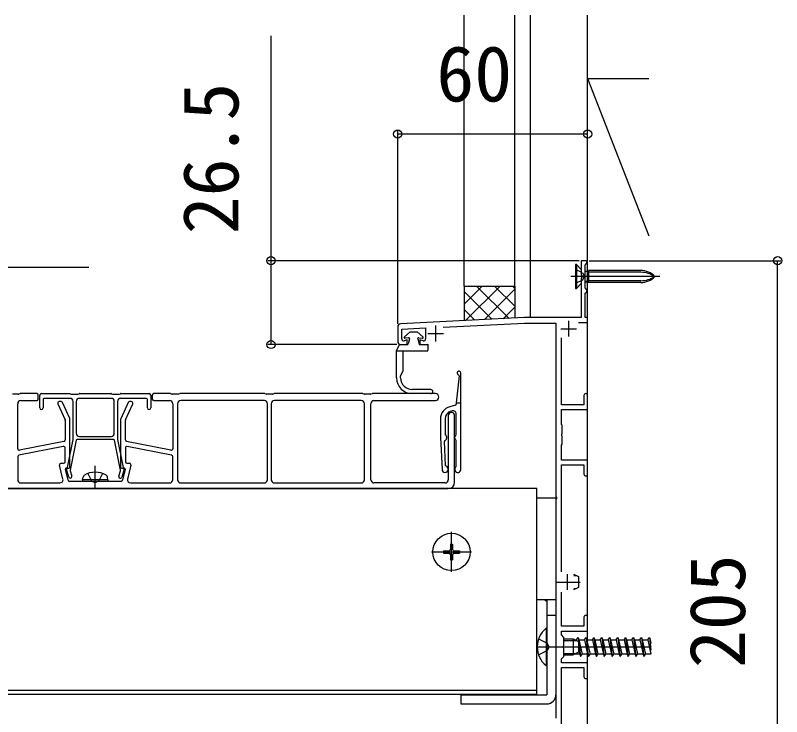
# Model space of a CAD drawing. Units: millimetres, scale not verified. Extents: x -1050 to 1050, y -1570 to 1561.
# Drawn here: x 54.8 to 296.8, y -44.5 to 177 of the extents above; entities that cross this region are included whole.
import ezdxf
from ezdxf.enums import TextEntityAlignment as Align

# ---------------------------------------------------------------- set-up
doc = ezdxf.new("R2010")
doc.units = ezdxf.units.MM
doc.header["$LTSCALE"] = 8
for name, color, linetype in [('0-3_YKK_11', 7, 'Continuous'), ('0-4_YKK_12', 2, 'Continuous'), ('0-5_YKK_13', 4, 'Continuous'), ('0-6_YKK_D', 6, 'Continuous'), ('0-8_YSS_K', 3, 'Continuous')]:
    doc.layers.add(name, color=color, linetype=linetype)
doc.styles.add('ＭＳ ゴシック', font='')
doc.styles.get('ＭＳ ゴシック').set_extended_font_data('MS Gothic')

msp = doc.modelspace()

# ---------------------------------------------------------------- linework, layer by layer
at = {"layer": '0-3_YKK_11'}
for p, q in [((229.503, 80.497), (229.503, 75.497)), ((175.503, 78.546), (175.503, 73.997)), ((187.503, 78.997), (187.503, 73.997)), ((227.003, 77.997), (232.003, 77.997)), ((185.003, 76.497), (190.003, 76.497)), ((229.003, 0.497), (229.003, -4.503)), ((226.503, -2.003), (231.503, -2.003))]:
    msp.add_line(p, q, dxfattribs=at)
for points in [[(232.562, 79.997), (235.503, 79.997), (235.503, 81.497), (234.703, 81.497), (234.703, 89.197), (235.003, 89.497), (235.503, 89.997), (235.003, 90.497), (234.703, 90.797), (234.703, 98.197), (235.003, 98.497), (235.503, 98.997), (235.003, 99.497), (233.503, 99.497), (233.503, 94.955), (233.623, 94.772), (233.623, 94.222), (233.503, 94.039), (233.503, 81.497), (215.503, 81.497), (176.453, 79.544)], [(176.803, 74.797), (176.803, 77.86), (184.303, 78.235), (184.303, 74.797)], [(189.888, 78.514), (215.546, 79.797), (225.503, 79.797), (225.503, 24.955), (225.623, 24.772), (225.623, 24.222), (225.503, 24.039), (225.503, -45.045)], [(234.303, 56.897), (234.303, 53.997), (227.203, 53.997), (227.203, 75.125)], [(176.503, 72.997), (178.503, 72.997), (178.503, 74.5), (177.575, 74.222)], [(183.555, 74.215), (182.503, 74.483), (182.503, 72.997), (185.203, 72.997)], [(235.503, 32.097), (235.503, 36.497), (227.203, 36.497), (227.203, 41.197), (227.503, 41.497), (227.503, 44.039), (227.383, 44.222), (227.383, 44.772), (227.503, 44.955), (227.503, 47.497), (227.203, 47.797), (227.203, 52.497), (235.503, 52.497), (235.503, 56.897)], [(227.203, 1.159), (227.203, 34.997), (234.303, 34.997), (234.303, 32.097)], [(234.303, -13.103), (234.303, -16.003), (227.203, -16.003), (227.203, -5.165)], [(235.503, -31.903), (235.503, -27.503), (227.203, -27.503), (227.203, -26.303), (228.003, -25.503), (228.003, -22.961), (227.883, -22.778), (227.883, -22.228), (228.003, -22.045), (228.003, -19.503), (227.203, -18.703), (227.203, -17.503), (235.503, -17.503), (235.503, -13.103)], [(234.303, -63.103), (234.303, -66.003), (227.203, -66.003), (227.203, -29.003), (234.303, -29.003), (234.303, -31.903)]]:
    msp.add_lwpolyline(points, dxfattribs=at)
for centre, radius, start, end in [((176.503, 78.546), 1, 92.86241, 180), ((176.503, 73.997), 1, 180.00001, 269.99999), ((177.403, 74.797), 0.6, 179.99999, 286.64594), ((183.703, 74.797), 0.6, 255.7557, 359.99999), ((234.903, 56.897), 0.6, 90.00001, 179.99999), ((234.903, 56.897), 0.6, 0.00001, 89.99999), ((234.903, 32.097), 0.6, 180.00001, 269.99999), ((234.903, 32.097), 0.6, 270.00001, 359.99999), ((234.903, -13.103), 0.6, 90.00001, 179.99999), ((234.903, -13.103), 0.6, 0.00001, 89.99999), ((234.903, -31.903), 0.6, 180.00001, 269.99999), ((234.903, -31.903), 0.6, 270.00001, 359.99999)]:
    msp.add_arc(centre, radius, start, end, dxfattribs=at)
at = {"layer": '0-4_YKK_12'}
for p, q in [((219.503, -36.305), (-267.497, -36.305)), ((219.503, -37.505), (-267.497, -37.505))]:
    msp.add_line(p, q, dxfattribs=at)
msp.add_lwpolyline([(219.503, -37.505), (219.503, 27.495), (-267.497, 27.495)], dxfattribs=at)
at = {"layer": '0-5_YKK_13'}
for p, q in [((233.503, 96.747), (231.953, 98.297)), ((231.953, 98.297), (231.953, 90.697)), ((258.302, 94.497), (230.193, 94.497)), ((233.919, 95.642), (231.703, 96.747)), ((233.919, 95.642), (234.528, 94.497)), ((233.919, 93.352), (234.528, 94.497)), ((234.703, 96.21), (235.741, 96.397)), ((235.741, 95.822), (234.703, 96.076)), ((252.322, 96.397), (235.741, 96.397)), ((235.741, 96.397), (235.741, 92.597)), ((252.322, 95.822), (235.741, 95.822)), ((233.919, 93.352), (231.703, 92.247)), ((233.503, 92.247), (231.953, 90.697)), ((235.741, 93.172), (234.703, 92.918)), ((234.703, 92.783), (235.741, 92.597)), ((252.322, 93.172), (235.741, 93.172)), ((252.322, 92.597), (235.741, 92.597)), ((231.703, 90.697), (231.953, 90.697)), ((179.403, 76.997), (177.637, 75.434)), ((179.403, 76.997), (177.637, 75.434)), ((178.958, 75.141), (177.834, 74.999)), ((179.403, 76.997), (181.703, 76.997)), ((181.703, 76.997), (183.469, 75.434)), ((182.148, 75.141), (183.272, 74.999)), ((175.12, 70.997), (175.986, 72.853)), ((176.212, 72.997), (178.612, 72.997)), ((179.285, 74.764), (178.853, 73.181)), ((181.821, 74.764), (182.253, 73.181)), ((182.494, 72.997), (184.803, 72.997)), ((185.053, 72.747), (185.053, 71.247)), ((175.12, 62.497), (175.12, 70.997)), ((177.12, 70.997), (177.12, 64.489)), ((182.293, 70.997), (184.803, 70.997)), ((176.42, 62.497), (176.42, 63.116)), ((176.461, 63.266), (177.08, 64.339)), ((194.876, 63.142), (194.003, 54.611)), ((195.503, 33.611), (195.503, 64.012)), ((185.964, 58.797), (180.12, 58.797)), ((55.68, 57.347), (53.826, 57.347)), ((56.183, 57.476), (55.823, 57.368)), ((61.503, 57.497), (56.326, 57.497)), ((62.003, 55.797), (62.003, 56.997)), ((62.503, 52.997), (62.503, 56.997)), ((63.003, 57.497), (71.93, 57.497)), ((63.503, 55.697), (63.503, 52.997)), ((72.003, 55.997), (63.803, 55.997)), ((72.073, 57.476), (72.433, 57.368)), ((72.576, 57.347), (74.43, 57.347)), ((74.573, 57.368), (74.933, 57.476)), ((75.076, 57.497), (84.93, 57.497)), ((85.073, 57.476), (85.433, 57.368)), ((85.576, 57.347), (87.43, 57.347)), ((87.573, 57.368), (87.933, 57.476)), ((96.203, 55.997), (88.003, 55.997)), ((88.076, 57.497), (97.003, 57.497)), ((96.503, 52.997), (96.503, 55.697)), ((97.503, 56.997), (97.503, 52.997)), ((98.003, 56.997), (98.003, 55.797)), ((103.68, 57.497), (98.503, 57.497)), ((104.183, 57.368), (103.823, 57.476)), ((106.18, 57.347), (104.326, 57.347)), ((106.683, 57.476), (106.323, 57.368)), ((133.43, 57.497), (106.826, 57.497)), ((133.933, 57.368), (133.573, 57.476)), ((135.93, 57.347), (134.076, 57.347)), ((136.433, 57.476), (136.073, 57.368)), ((164.43, 57.497), (136.576, 57.497)), ((164.933, 57.368), (164.573, 57.476)), ((166.93, 57.347), (165.076, 57.347)), ((167.433, 57.476), (167.073, 57.368)), ((187.403, 57.497), (167.576, 57.497)), ((185.964, 57.497), (180.12, 57.497)), ((55.503, 40.107), (55.503, 54.297)), ((56.503, 55.297), (61.503, 55.297)), ((68.177, 54.29), (70.458, 49.271)), ((69.181, 54.997), (68.632, 54.997)), ((71.958, 49.595), (69.636, 54.704)), ((73.003, 43.027), (73.003, 54.997)), ((74.003, 54.997), (74.003, 44.997)), ((86.003, 44.997), (86.003, 54.997)), ((87.003, 54.997), (87.003, 43.027)), ((90.37, 54.703), (88.048, 49.585)), ((89.548, 49.26), (91.83, 54.29)), ((91.374, 54.997), (90.825, 54.997)), ((98.503, 55.297), (103.503, 55.297)), ((104.503, 54.297), (104.503, 40.107)), ((106.003, 54.297), (106.003, 30.297)), ((133.403, 55.297), (107.003, 55.297)), ((134.403, 30.297), (134.403, 54.297)), ((135.603, 54.297), (135.603, 30.297)), ((164.003, 55.297), (136.603, 55.297)), ((165.003, 30.297), (165.003, 54.297)), ((167.003, 30.297), (167.003, 54.297)), ((168.003, 55.297), (187.403, 55.297)), ((193.781, 53.851), (191.968, 53.366)), ((194.003, 54.611), (195.503, 54.611)), ((194.003, 54.611), (194.003, 54.141)), ((192.356, 51.957), (192.744, 52.061)), ((194.003, 44.586), (194.003, 51.095)), ((70.503, 49.064), (70.503, 42.907)), ((72.003, 34.297), (72.003, 49.389)), ((88.003, 49.378), (88.003, 34.297)), ((89.503, 42.907), (89.503, 49.054)), ((189.003, 49.502), (189.003, 43.611)), ((190.503, 49.542), (190.503, 44.586)), ((191.503, 50.497), (191.503, 30.297)), ((193.503, 29.497), (193.503, 50.497)), ((75.003, 43.997), (85.003, 43.997)), ((189.003, 43.611), (189.504, 33.561)), ((70.101, 42.417), (56.101, 39.617)), ((71.24, 34.18), (72.997, 42.968)), ((73.975, 42.756), (72.083, 33.295)), ((85.737, 42.997), (74.269, 42.997)), ((87.924, 33.295), (86.032, 42.756)), ((87.009, 42.968), (88.766, 34.18)), ((103.905, 39.617), (89.905, 42.417)), ((190.643, 34.82), (190.264, 42.423)), ((194.003, 34.586), (194.003, 42.636)), ((69.905, 40.848), (55.905, 38.048)), ((70.503, 35.997), (70.503, 40.357)), ((89.503, 40.357), (89.503, 35.997)), ((104.101, 38.048), (90.101, 40.848)), ((55.503, 37.557), (55.503, 30.297)), ((104.503, 30.297), (104.503, 37.557)), ((69.787, 30.529), (68.751, 34.881)), ((69.237, 35.497), (70.003, 35.497)), ((70.883, 33.997), (71.703, 33.997)), ((80.003, 27.351), (80.003, 34.697)), ((88.303, 33.997), (89.123, 33.997)), ((90.003, 35.497), (90.769, 35.497)), ((91.256, 34.881), (90.219, 30.529)), ((71.412, 30.181), (70.591, 33.627)), ((71.623, 31.158), (70.917, 33.608)), ((72.088, 33.153), (72.584, 31.435)), ((87.423, 31.435), (87.918, 33.153)), ((89.089, 33.608), (88.384, 31.158)), ((89.415, 33.627), (88.595, 30.181)), ((56.503, 29.297), (68.814, 29.297)), ((79.483, 29.797), (71.898, 29.797)), ((76.003, 30.297), (76.145, 31.099)), ((84.003, 30.297), (76.003, 30.297)), ((76.003, 30.297), (76.091, 29.797)), ((83.915, 29.797), (76.091, 29.797)), ((88.108, 29.797), (80.523, 29.797)), ((84.003, 30.297), (83.862, 31.099)), ((84.003, 30.297), (83.915, 29.797)), ((91.192, 29.297), (103.503, 29.297)), ((107.003, 29.297), (133.403, 29.297)), ((136.603, 29.297), (164.003, 29.297)), ((190.503, 29.297), (168.003, 29.297)), ((-4.997, 27.497), (191.503, 27.497)), ((225.503, 24.495), (219.503, 24.495)), ((225.503, 24.495), (225.503, -37.603)), ((192.503, 1.195), (192.503, 13.795)), ((192.153, 9.995), (192.853, 9.995)), ((192.153, 9.995), (192.153, 8.345)), ((192.853, 9.995), (192.853, 8.345)), ((186.203, 7.495), (198.803, 7.495)), ((190.003, 7.845), (190.003, 7.145)), ((190.003, 7.845), (191.653, 7.845)), ((193.353, 7.845), (195.003, 7.845)), ((195.003, 7.845), (195.003, 7.145)), ((190.003, 7.145), (191.653, 7.145)), ((192.153, 6.645), (192.153, 4.995)), ((192.153, 4.995), (192.853, 4.995)), ((192.853, 6.645), (192.853, 4.995)), ((193.353, 7.145), (195.003, 7.145)), ((231.062, 0.422), (232.603, -0.303)), ((231.103, 0.064), (231.823, 0.064)), ((225.503, -2.003), (233.103, -2.003)), ((232.603, -0.303), (232.603, -3.703)), ((232.603, -3.703), (231.062, -4.428)), ((231.103, -4.07), (231.823, -4.07)), ((219.503, -7.505), (225.503, -7.505)), ((222.355, -7.505), (222.355, -7.903)), ((222.355, -7.903), (222.603, -7.903)), ((222.603, -7.505), (222.603, -37.603)), ((222.603, -7.903), (222.603, -7.505)), ((222.603, -12.505), (225.503, -12.505)), ((222.355, -16.603), (222.603, -16.603)), ((222.355, -16.603), (222.355, -28.403)), ((222.603, -28.403), (222.603, -16.603)), ((220.02, -20.003), (222.738, -21.358)), ((223.347, -22.503), (222.738, -21.358)), ((228.003, -20.003), (230.903, -20.003)), ((228.003, -20.436), (231.823, -20.436)), ((230.903, -20.003), (232.603, -20.803)), ((230.903, -20.003), (230.903, -25.003)), ((231.434, -20.253), (232.003, -20.253)), ((232.003, -20.253), (232.503, -19.503)), ((232.003, -20.253), (232.07, -20.552)), ((232.503, -19.503), (233.253, -25.503)), ((232.503, -19.503), (232.753, -20.253)), ((232.603, -20.803), (232.603, -24.203)), ((232.753, -20.253), (233.753, -24.753)), ((232.753, -20.253), (234.503, -20.253)), ((237.503, -19.503), (238.253, -25.503)), ((237.753, -20.253), (239.503, -20.253)), ((237.753, -20.253), (238.753, -24.753)), ((240.003, -19.503), (240.753, -25.503)), ((240.253, -20.253), (242.003, -20.253)), ((240.253, -20.253), (241.253, -24.753)), ((242.503, -19.503), (243.253, -25.503)), ((242.753, -20.253), (244.503, -20.253)), ((242.753, -20.253), (243.753, -24.753)), ((245.003, -19.503), (245.753, -25.503)), ((245.253, -20.253), (247.003, -20.253)), ((245.253, -20.253), (246.253, -24.753)), ((247.503, -19.503), (248.253, -25.503)), ((247.753, -20.253), (249.503, -20.253)), ((247.753, -20.253), (248.753, -24.753)), ((250.003, -19.503), (250.753, -25.503)), ((250.253, -20.253), (252.003, -20.253)), ((250.253, -20.253), (251.253, -24.753)), ((252.503, -19.503), (253.253, -25.503)), ((252.753, -20.253), (254.503, -20.253)), ((252.753, -20.253), (253.753, -24.753)), ((254.503, -20.253), (255.503, -24.753)), ((255.003, -19.503), (255.503, -23.503)), ((255.253, -20.253), (255.503, -20.253)), ((255.253, -20.253), (255.503, -21.378)), ((219.503, -22.503), (233.103, -22.503)), ((220.02, -25.003), (222.738, -23.648)), ((223.347, -22.503), (222.738, -23.648)), ((232.603, -22.503), (255.503, -22.503)), ((232.603, -22.953), (233.003, -24.753)), ((228.003, -24.57), (231.823, -24.57)), ((228.003, -25.003), (230.903, -25.003)), ((232.603, -24.203), (230.903, -25.003)), ((233.003, -24.753), (231.434, -24.753)), ((233.003, -24.753), (233.253, -25.503)), ((233.253, -25.503), (233.753, -24.753)), ((235.503, -24.753), (233.753, -24.753)), ((238.003, -24.753), (236.253, -24.753)), ((240.503, -24.753), (238.753, -24.753)), ((243.003, -24.753), (241.253, -24.753)), ((245.503, -24.753), (243.753, -24.753)), ((248.003, -24.753), (246.253, -24.753)), ((250.503, -24.753), (248.753, -24.753)), ((253.003, -24.753), (251.253, -24.753)), ((255.503, -24.753), (253.753, -24.753)), ((222.355, -28.403), (222.603, -28.403)), ((195.503, -37.603), (195.503, -40.503)), ((195.503, -37.603), (222.603, -37.603)), ((195.503, -40.503), (222.603, -40.503))]:
    msp.add_line(p, q, dxfattribs=at)
for points in [[(231.953, 98.297), (231.703, 98.297), (231.703, 90.697)], [(175.12, 70.997), (177.327, 70.997), (182.293, 70.997)], [(85.003, 55.997), (80.003, 55.997), (75.003, 55.997)], [(77.703, 32.276), (78.858, 29.96), (80.003, 29.351)], [(82.303, 32.276), (81.148, 29.96), (80.003, 29.351)], [(234.503, -20.253), (235.003, -19.503), (235.253, -20.253)], [(234.503, -20.253), (235.503, -24.753), (235.753, -25.503), (236.253, -24.753)], [(235.003, -19.503), (235.503, -23.503), (235.753, -25.503)], [(235.253, -20.253), (235.503, -20.253), (237.003, -20.253)], [(235.253, -20.253), (235.503, -21.378), (236.253, -24.753)], [(237.003, -20.253), (237.503, -19.503), (237.753, -20.253)], [(237.003, -20.253), (238.003, -24.753), (238.253, -25.503), (238.753, -24.753)], [(239.503, -20.253), (240.003, -19.503), (240.253, -20.253)], [(239.503, -20.253), (240.503, -24.753), (240.753, -25.503), (241.253, -24.753)], [(242.003, -20.253), (242.503, -19.503), (242.753, -20.253)], [(242.003, -20.253), (243.003, -24.753), (243.253, -25.503), (243.753, -24.753)], [(244.503, -20.253), (245.003, -19.503), (245.253, -20.253)], [(244.503, -20.253), (245.503, -24.753), (245.753, -25.503), (246.253, -24.753)], [(247.003, -20.253), (247.503, -19.503), (247.753, -20.253)], [(247.003, -20.253), (248.003, -24.753), (248.253, -25.503), (248.753, -24.753)], [(249.503, -20.253), (250.003, -19.503), (250.253, -20.253)], [(249.503, -20.253), (250.503, -24.753), (250.753, -25.503), (251.253, -24.753)], [(252.003, -20.253), (252.503, -19.503), (252.753, -20.253)], [(252.003, -20.253), (253.003, -24.753), (253.253, -25.503), (253.753, -24.753)], [(254.503, -20.253), (255.003, -19.503), (255.253, -20.253)]]:
    msp.add_lwpolyline(points, dxfattribs=at)
msp.add_circle((192.503, 7.495), 5.9, dxfattribs=at)
for centre, radius, start, end in [((252.322, 90.397), 6, 43.10467, 90), ((252.322, 87.918), 7.904, 56.3423, 90), ((252.322, 98.597), 6, 270, 316.89533), ((252.322, 101.076), 7.904, 270, 303.6577), ((177.803, 75.247), 0.25, 131.51167, 277.19497), ((178.996, 74.843), 0.3, 344.74763, 97.19497), ((182.111, 74.843), 0.3, 82.80503, 195.25237), ((183.303, 75.247), 0.25, 262.80503, 48.48833), ((176.212, 72.747), 0.25, 90, 155), ((178.612, 73.247), 0.25, 270, 344.74763), ((182.494, 73.247), 0.25, 195.25237, 270), ((184.803, 72.747), 0.25, 0, 90), ((184.803, 71.247), 0.25, 270, 0), ((176.72, 63.116), 0.3, 150, 180), ((176.82, 64.489), 0.3, 330, 0), ((194.903, 64.012), 0.6, 0, 248.76355), ((194.577, 63.173), 0.3, 354.16057, 68.76355), ((180.12, 62.497), 5, 180, 270), ((180.12, 62.497), 3.7, 180, 270), ((185.964, 58.147), 0.65, 270, 90), ((55.68, 57.847), 0.5, 270, 286.69924), ((56.326, 56.997), 0.5, 90, 106.69924), ((61.503, 56.997), 0.5, 0, 90), ((61.503, 55.797), 0.5, 270, 0), ((63.003, 56.997), 0.5, 90, 180), ((63.803, 55.697), 0.3, 90, 180), ((71.93, 56.997), 0.5, 73.30076, 90), ((72.003, 54.997), 1, 0, 90), ((72.576, 57.847), 0.5, 253.30076, 270), ((75.003, 54.997), 1, 90, 180), ((74.43, 57.847), 0.5, 270, 286.69924), ((75.076, 56.997), 0.5, 90, 106.69924), ((84.93, 56.997), 0.5, 73.30076, 90), ((85.003, 54.997), 1, 0, 90), ((85.576, 57.847), 0.5, 253.30076, 270), ((88.003, 54.997), 1, 90, 180), ((87.43, 57.847), 0.5, 270, 286.69924), ((88.076, 56.997), 0.5, 90, 106.69924), ((96.203, 55.697), 0.3, 360, 90), ((97.003, 56.997), 0.5, 0, 90), ((98.503, 56.997), 0.5, 90, 180), ((98.503, 55.797), 0.5, 180, 270), ((103.68, 56.997), 0.5, 73.30076, 90), ((104.326, 57.847), 0.5, 253.30076, 270), ((106.18, 57.847), 0.5, 270, 286.69924), ((106.826, 56.997), 0.5, 90, 106.69924), ((133.43, 56.997), 0.5, 73.30076, 90), ((134.076, 57.847), 0.5, 253.30076, 270), ((135.93, 57.847), 0.5, 270, 286.69924), ((136.576, 56.997), 0.5, 90, 106.69924), ((164.43, 56.997), 0.5, 73.30076, 90), ((165.076, 57.847), 0.5, 253.30076, 270), ((166.93, 57.847), 0.5, 270, 286.69924), ((167.576, 56.997), 0.5, 90, 106.69924), ((187.403, 56.397), 1.1, 270, 90), ((56.503, 54.297), 1, 90, 180), ((68.632, 54.497), 0.5, 90, 204.44395), ((69.181, 54.497), 0.5, 24.44395, 90), ((90.825, 54.497), 0.5, 90, 155.5983), ((91.374, 54.497), 0.5, 335.5983, 90), ((103.503, 54.297), 1, 0, 90), ((107.003, 54.297), 1, 90, 180), ((133.403, 54.297), 1, 0, 90), ((136.603, 54.297), 1, 90, 180), ((164.003, 54.297), 1, 0, 90), ((168.003, 54.297), 1, 90, 180), ((193.003, 49.502), 4, 105.00061, 180), ((193.703, 54.141), 0.3, 285.00061, 0), ((63.003, 52.997), 0.5, 180, 270), ((63.003, 52.997), 0.5, 270, 0), ((97.003, 52.997), 0.5, 180, 270), ((97.003, 52.997), 0.5, 270, 0), ((193.003, 49.542), 2.5, 104.9981, 180), ((192.503, 50.497), 1, 0, 180), ((193.003, 51.095), 1, 0, 105), ((70.003, 49.064), 0.5, 360, 24.44395), ((71.503, 49.389), 0.5, 0, 24.44395), ((88.503, 49.378), 0.5, 155.5983, 180), ((90.003, 49.054), 0.5, 155.5983, 180), ((75.003, 44.997), 1, 180, 270), ((85.003, 44.997), 1, 270, 360), ((190.003, 43.611), 1, 295.53345, 54.31467), ((190.703, 44.586), 0.2, 180, 234.31467), ((194.503, 43.611), 1, 125.68533, 234.31467), ((193.803, 44.586), 0.2, 305.68533, 0), ((70.003, 42.907), 0.5, 281.30993, 0), ((72.703, 43.027), 0.3, 348.69007, 0), ((74.269, 42.697), 0.3, 90, 168.69007), ((85.737, 42.697), 0.3, 11.30993, 90), ((87.303, 43.027), 0.3, 180, 191.30993), ((90.003, 42.907), 0.5, 180, 258.69007), ((190.563, 42.438), 0.3, 115.53345, 182.85544), ((193.803, 42.636), 0.2, 0, 54.31467), ((56.003, 40.107), 0.5, 180, 281.30993), ((70.003, 40.357), 0.5, 0, 101.30993), ((90.003, 40.357), 0.5, 78.69007, 180), ((104.003, 40.107), 0.5, 258.69007, 0), ((56.003, 37.557), 0.5, 101.30993, 180), ((104.003, 37.557), 0.5, 360, 78.69007), ((69.237, 34.997), 0.5, 90, 193.3925), ((70.003, 35.997), 0.5, 270, 0), ((70.883, 33.697), 0.3, 90, 193.3925), ((71.203, 33.697), 0.3, 114.827, 197.33887), ((70.946, 34.239), 0.3, 296.01796, 348.69007), ((71.703, 34.297), 0.3, 270, 0), ((88.303, 34.297), 0.3, 180, 270), ((89.061, 34.239), 0.3, 191.30993, 243.98204), ((88.803, 33.697), 0.3, 342.66113, 65.173), ((89.123, 33.697), 0.3, 346.6075, 90), ((90.003, 35.997), 0.5, 180, 270), ((90.769, 34.997), 0.5, 346.6075, 90), ((190.503, 33.611), 1, 182.85544, 70.23557), ((190.943, 34.834), 0.3, 182.85544, 250.23557), ((194.503, 33.611), 1, 125.68533, 0), ((193.803, 34.586), 0.2, 305.68533, 0), ((72.377, 33.236), 0.3, 168.69007, 196.079), ((77.031, 30.943), 0.9, 122.05588, 170), ((80.003, 26.197), 6.5, 57.94412, 122.05588), ((82.975, 30.943), 0.9, 10, 57.94412), ((87.629, 33.236), 0.3, 343.921, 11.30993), ((56.503, 30.297), 1, 180, 270), ((68.814, 30.297), 1, 270, 13.3925), ((71.898, 30.297), 0.5, 193.3925, 270), ((72.103, 31.297), 0.5, 196.079, 16.079), ((79.483, 29.497), 0.3, 30, 90), ((80.003, 29.797), 0.3, 210, 330), ((80.523, 29.497), 0.3, 90, 150), ((87.903, 31.297), 0.5, 163.921, 343.921), ((88.108, 30.297), 0.5, 270, 346.6075), ((91.192, 30.297), 1, 166.6075, 270), ((103.503, 30.297), 1, 270, 0), ((107.003, 30.297), 1, 180, 270), ((133.403, 30.297), 1, 270, 0), ((136.603, 30.297), 1, 180, 270), ((164.003, 30.297), 1, 270, 0), ((168.003, 30.297), 1, 180, 270), ((190.503, 30.297), 1, 270, 0), ((191.503, 29.497), 2, 270, 0), ((191.653, 8.345), 0.5, 270, 0), ((193.353, 8.345), 0.5, 180, 270), ((191.653, 6.645), 0.5, 0, 90), ((193.353, 6.645), 0.5, 90, 180), ((227.303, -2.003), 7.7, 225.60031, 230.01688), ((227.303, -22.503), 7.7, 129.98312, 230.01688), ((222.603, -37.603), 2.9, 270, 0)]:
    msp.add_arc(centre, radius, start, end, dxfattribs=at)
at = {"layer": '0-6_YKK_D'}
for p, q in [((175.503, 79.546), (175.503, 140.497)), ((235.503, 139.497), (175.503, 139.497)), ((232.803, 99.497), (134.503, 99.497)), ((236.003, 99.497), (296.503, 99.497)), ((295.503, -105.503), (295.503, 99.497)), ((175.212, 72.997), (134.503, 72.997))]:
    msp.add_line(p, q, dxfattribs=at)
for points in [[(135.503, 72.997), (135.503, 99.497), (135.503, 170.506)], [(-70.034, 57.495), (-68.628, 62.398), (-60.564, 90.52), (-58.563, 97.497), (77.991, 97.497)]]:
    msp.add_lwpolyline(points, dxfattribs=at)
for centre in [(175.503, 139.497), (235.503, 139.497), (135.503, 99.497), (295.503, 99.497), (135.503, 72.997)]:
    msp.add_circle(centre, 1.275, dxfattribs=at)
at = {"layer": '0-8_YSS_K'}
for p, q in [((196.503, 91.497), (196.503, 176.997)), ((212.503, 91.497), (212.503, 176.997)), ((217.503, 81.497), (217.503, 176.997)), ((235.503, -173.003), (235.503, 176.997)), ((235.503, 156.997), (254.822, 156.997)), ((235.503, 156.997), (254.822, 107.321)), ((196.503, 91.497), (196.503, 80.547)), ((196.503, 91.438), (196.562, 91.497)), ((196.503, 85.782), (202.218, 91.497)), ((205.287, 80.986), (196.503, 89.77)), ((196.947, 80.569), (207.875, 91.497)), ((210.674, 81.255), (200.433, 91.497)), ((202.902, 80.867), (212.503, 90.468)), ((212.503, 85.083), (206.09, 91.497)), ((212.503, 90.74), (211.747, 91.497)), ((208.857, 81.165), (212.503, 84.811)), ((199.899, 80.717), (196.503, 84.113))]:
    msp.add_line(p, q, dxfattribs=at)
for points in [[(254.822, -113.003), (235.503, -113.003), (235.503, 156.997)], [(196.503, 91.497), (212.503, 91.497), (212.503, 81.347)]]:
    msp.add_lwpolyline(points, dxfattribs=at)

# ---------------------------------------------------------------- texts
at = {"layer": '0-6_YKK_D', "style": 'ＭＳ ゴシック'}
msp.add_text('60', height=17.6, dxfattribs=at).set_placement((187.708, 144.497), align=Align.BOTTOM_LEFT)
for s, p in [('26.5', (130.503, 107.824)), ('205', (290.503, -29.185))]:
    msp.add_text(s, height=17.6, rotation=90, dxfattribs=at).set_placement(p, align=Align.BOTTOM_LEFT)

doc.saveas('drawing.dxf')
